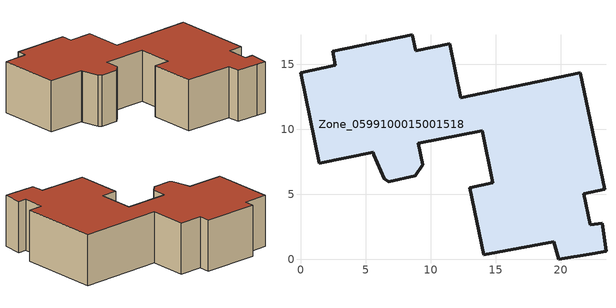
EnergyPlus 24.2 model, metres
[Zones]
Zone_0599100015001518
 floor ground (C_G): 2.69,14.92 2.46,16 8.6,17.29 8.86,16.05 11.46,16.6 12.33,12.43 21.53,14.35 23.39,5.4 21.77,5.07 22.27,2.66 23.2,2.79 23.49,0.64 22.43,0.43 19.86,0 19.49,1.36 14.08,0.35 13,5.52 14.8,5.9 13.97,9.9 9.06,8.92 9.4,7.29 8.84,6.42 6.8,5.95 6.44,6.18 5.63,8.03 5.59,8.23 1.45,7.4 0,14.36 z0.96
 wall outside (C_F): 22.27,2.66 21.77,5.07 23.39,5.4 21.53,14.35 12.33,12.43 11.46,16.6 8.86,16.05 8.6,17.29 2.46,16 2.69,14.92 0,14.36 1.45,7.4 5.59,8.23 5.63,8.03 6.44,6.18 6.8,5.95 8.84,6.42 9.4,7.29 9.06,8.92 13.97,9.9 14.8,5.9 13,5.52 14.08,0.35 19.49,1.36 19.86,0 22.43,0.43 23.49,0.64 23.2,2.79 22.27,2.66 z0.96:6.75
 roof outside (C_R): 5.59,8.23 5.63,8.03 6.44,6.18 6.8,5.95 8.84,6.42 9.4,7.29 9.06,8.92 13.97,9.9 14.8,5.9 13,5.52 14.08,0.35 19.49,1.36 19.86,0 22.43,0.43 23.49,0.64 23.2,2.79 22.27,2.66 21.77,5.07 23.39,5.4 21.53,14.35 12.33,12.43 11.46,16.6 8.86,16.05 8.6,17.29 2.46,16 2.69,14.92 0,14.36 1.45,7.4 z6.75
[BUILDING]
Pand.0599100015001518: North Axis=0; Terrain=City; Loads Convergence Tolerance Value=0.04; Temperature Convergence Tolerance Value=0.4; Solar Distribution=FullExterior; Maximum Number of Warmup Days=25; Minimum Number of Warmup Days=1
[Site:Location]
Rotterdam.The.Hague.AP_ZH_NLD Design_Conditions: Latitude=51.96; Longitude=4.45; Time Zone=1; Elevation=-4.5
[SITE:GROUNDTEMPERATURE:BUILDINGSURFACE]
18, 18, 18, 18, 18, 18, 18, 18, 18, 18, 18, 18
[MATERIAL] Thermal Absorptance=0.9; Solar Absorptance=0.7; Visible Absorptance=0.7
Name | Roughness | Thickness | Conductivity | Density | Specific Heat
G.D.1965 | MediumSmooth | 0.15 | 1 | 540 | 1210
F.D.1965 | Rough | 0.3 | 0.857143 | 1920 | 840
R.D.1965 | MediumRough | 0.2 | 0.08 | 1500 | 1000
[CONSTRUCTION]
C_G: G.D.1965
C_F: F.D.1965
C_R: R.D.1965
[ZONE]
Zone_0599100015001518: Type=1; Multiplier=1; Ceiling Height=Autocalculate; Volume=Autocalculate; Floor Area=autocalculate; Part of Total Floor Area=Yes
[ZONEINFILTRATION:DESIGNFLOWRATE]
Infil_Zone_0599100015001518: Zone or ZoneList or Space or SpaceList=Zone_0599100015001518; Schedule=AlwaysOn; Design Flow Rate Calculation Method=Flow/Area; Flow Rate per Floor Area=0.0042; Constant Term Coefficient=1; Temperature Term Coefficient=0; Velocity Term Coefficient=0; Velocity Squared Term Coefficient=0
[HVACTEMPLATE:ZONE:IDEALLOADSAIRSYSTEM]
Zone_0599100015001518: Maximum Heating Supply Air Temperature=50; Minimum Cooling Supply Air Temperature=13; Maximum Heating Supply Air Humidity Ratio=0.0156; Minimum Cooling Supply Air Humidity Ratio=0.0077; Heating Limit=NoLimit; Cooling Limit=NoLimit; Dehumidification Control Type=ConstantSensibleHeatRatio; Cooling Sensible Heat Ratio=0.7; Dehumidification Setpoint=60; Humidification Control Type=None; Humidification Setpoint=30; Outdoor Air Method=None; Outdoor Air Flow Rate per Person=0.00944; Outdoor Air Flow Rate per Zone Floor Area=0; Outdoor Air Flow Rate per Zone=0; Demand Controlled Ventilation Type=None; Outdoor Air Economizer Type=NoEconomizer; Heat Recovery Type=None; Sensible Heat Recovery Effectiveness=0.7; Latent Heat Recovery Effectiveness=0.65
[ZONECONTROL:THERMOSTAT]
ThermostatControl_Zone_0599100015001518: Zone or ZoneList=Zone_0599100015001518; Control Type Schedule=DualSetpointControlType; Control 1=Thermostat_Zone_0599100015001518; Temperature Difference Between Cutout And Setpoint=0
[THERMOSTATSETPOINT:DUALSETPOINT]
Thermostat_Zone_0599100015001518: Heating Setpoint Temperature Schedule=HeatingSetpoint_Zone_0599100015001518; Cooling Setpoint Temperature Schedule=CoolingSetpoint_Zone_0599100015001518
[SCHEDULE:COMPACT]
HeatingSetpoint_Zone_0599100015001518: Through: 12/31, For: AllDays, Until: 24:00, 21
CoolingSetpoint_Zone_0599100015001518: Through: 12/31, For: AllDays, Until: 24:00, 24
DualSetpointControlType: Through: 12/31, For: AllDays, Until: 24:00, 4
AlwaysOn: Through: 12/31, For: AllDays, Until: 24:00, 1
